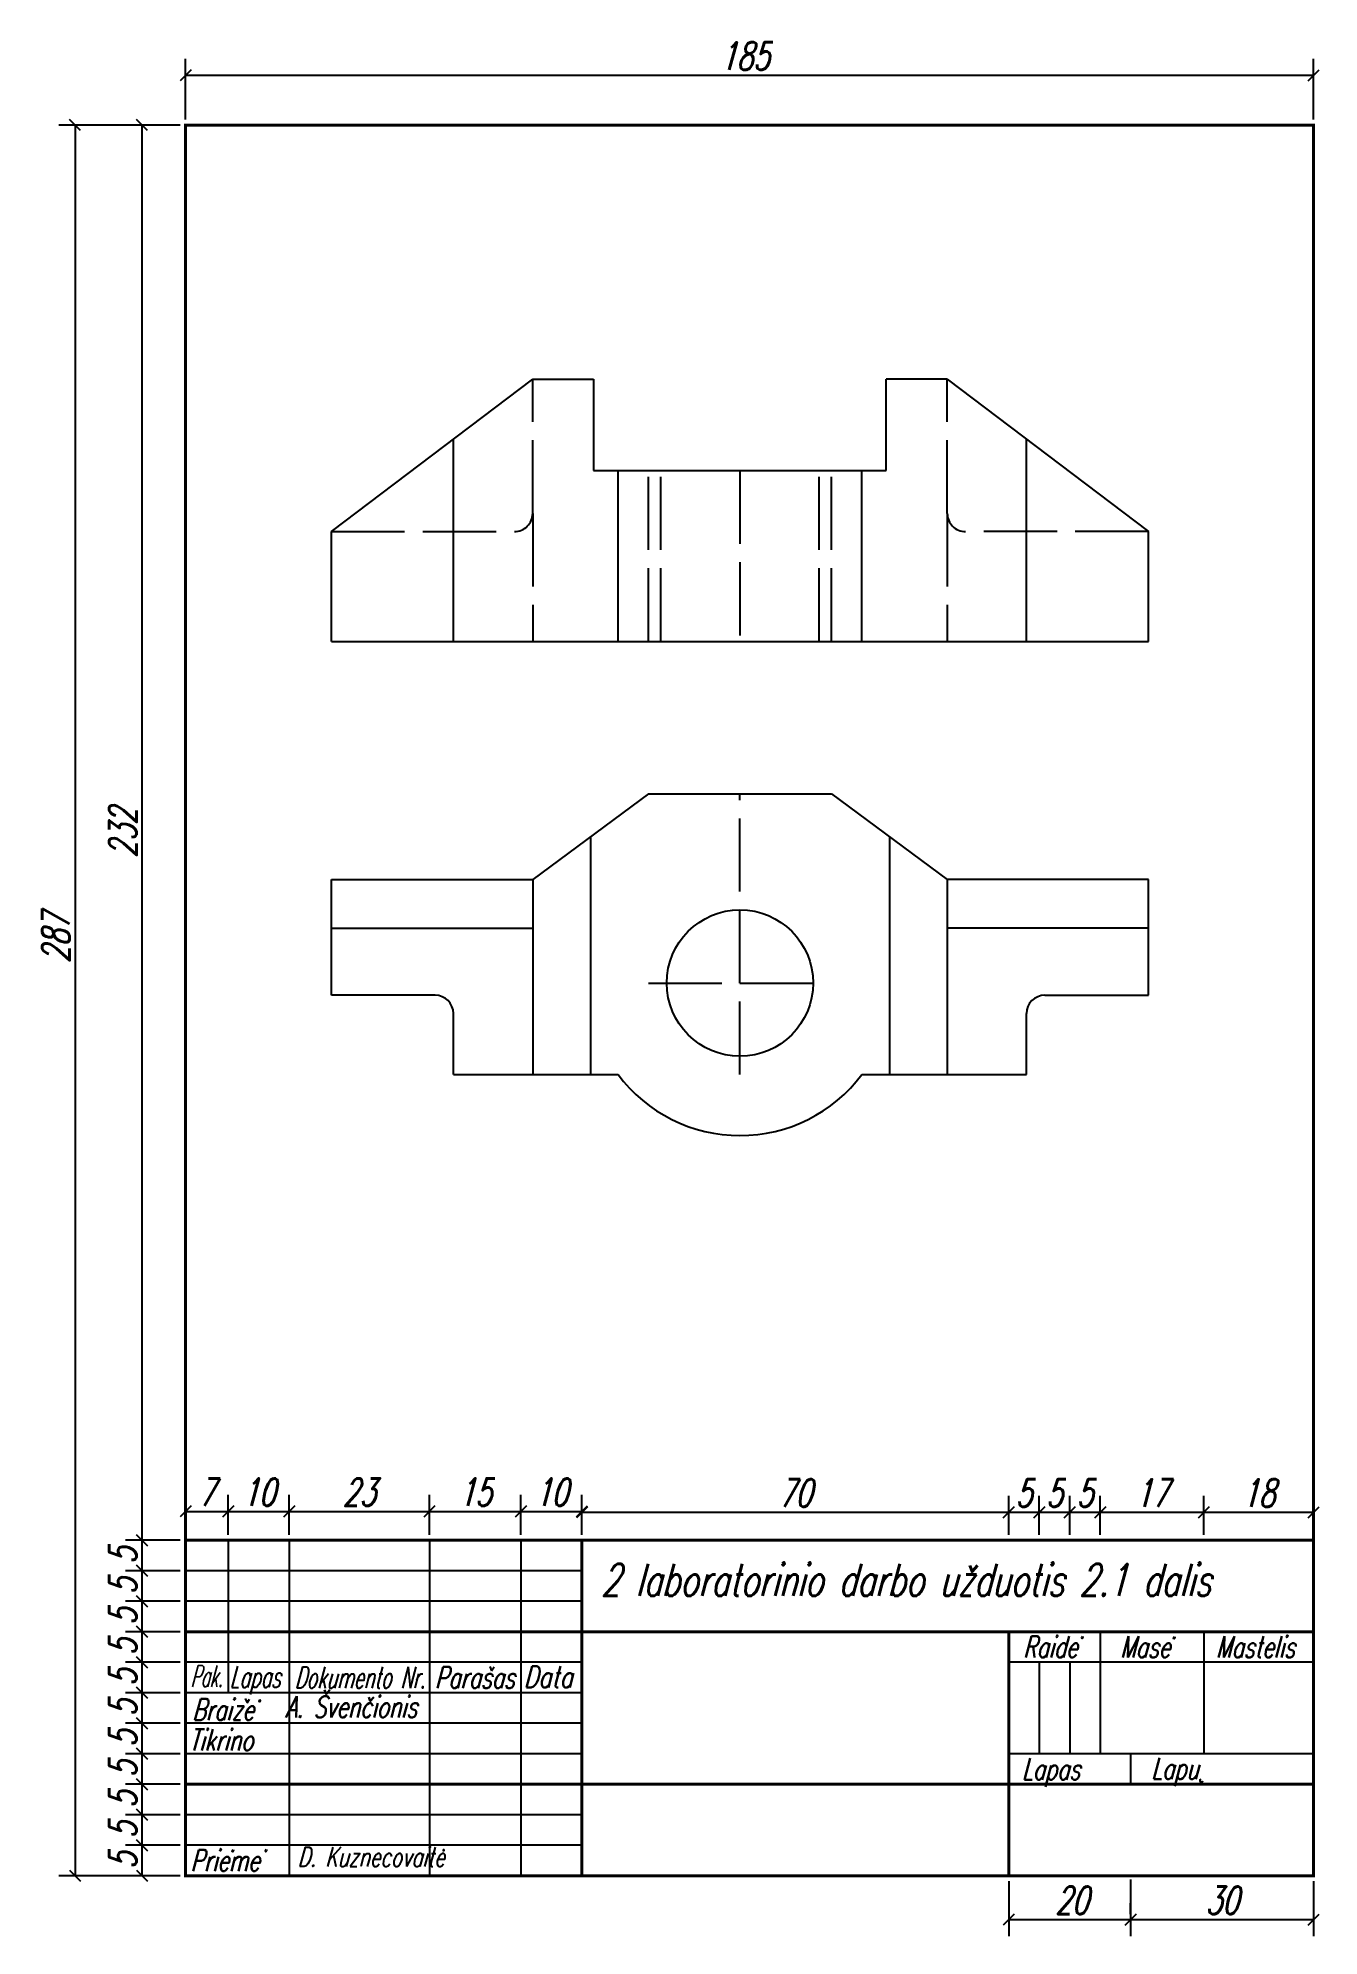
# Model space of a CAD drawing. Header units: inches. Extents: x -48 to 162, y -141 to 170.
import ezdxf
from ezdxf.enums import TextEntityAlignment as Align

# ---------------------------------------------------------------- set-up
doc = ezdxf.new("R2010")
doc.units = ezdxf.units.IN
doc.header["$MEASUREMENT"] = 0
doc.linetypes.add('ACAD_ISO02W100', pattern=[15, 12, -3])
for name, color, linetype in [('Help', 7, 'ACAD_ISO02W100'), ('Matmenys', 7, 'Continuous'), ('Pagalbinis', 7, 'ACAD_ISO02W100')]:
    doc.layers.add(name, color=color, linetype=linetype)
doc.styles.add('ROMANS', font='ROMANS.SHX', dxfattribs={"width": 0.7, "oblique": 15})
doc.styles.add('ROMANSLT', font='romans.shx', dxfattribs={"width": 0.7, "oblique": 15})
doc.dimstyles.new('STANDARDLT', dxfattribs={"dimscale": 0.9, "dimtxt": 5, "dimasz": 2, "dimexe": 3, "dimexo": 1, "dimgap": 1, "dimtad": 1, "dimtoh": 1, "dimdec": 0, "dimdsep": 46, "dimtxsty": 'ROMANSLT', "dimblk": 'OBLIQUE', "dimcen": 5, "dimadec": 0, "dimazin": 0, "dimtfac": 1, "dimtdec": 0, "dimtmove": 0, "dimatfit": 3, "dimfxl": 1, "dimtvp": 1, "dimtolj": 1, "dimtzin": 0, "dimarcsym": 0})

# ---------------------------------------------------------------- blocks, each defined once
blk = doc.blocks.new('Drawing2')
for p, q in [((0, 18), (33, 43)), ((33, 43), (43, 43)), ((43, 43), (43, 28)), ((91, 28), (91, 43)), ((101, 43), (91, 43)), ((101, 43), (134, 18)), ((20, 0), (20, 33.15)), ((114, 0), (114, 33.15)), ((43, 28), (91, 28)), ((47, 0), (47, 28)), ((87, 0), (87, 28)), ((0, 0), (0, 18)), ((134, 0), (134, 18)), ((0, 0), (134, 0))]:
    blk.add_line(p, q)
at = {"layer": 'Pagalbinis'}
for p, q in [((33, 21), (33, 43)), ((101, 21), (101, 43)), ((52, 0), (52, 28)), ((54, 0), (54, 28)), ((67, 28), (67, 0)), ((80, 0), (80, 28)), ((82, 0), (82, 28)), ((33, 21), (33, 0)), ((101, 21), (101, 0)), ((0, 18), (30, 18)), ((134, 18), (104, 18))]:
    blk.add_line(p, q, dxfattribs=at)
for centre, start, end in [((30, 21), 270, 0), ((104, 21), 180, 270)]:
    blk.add_arc(centre, 3, start, end, dxfattribs=at)
blk = doc.blocks.new('_Oblique')
at = {"layer": 'Matmenys', "color": 0, "lineweight": -2}
blk.add_line((-0.5, -0.5), (0.5, 0.5), dxfattribs=at)
blk = doc.blocks.new('*D58')
at = {"layer": 'DEFPOINTS', "color": 0, "transparency": 16777216}
for p in [(161.08, 163.83), (-23.92, 155.65), (161.08, 155.65)]:
    blk.add_point(p, dxfattribs=at)
at = {"layer": 'Matmenys', "color": 0, "lineweight": -2, "transparency": 16777216}
for p, q in [((-23.92, 156.55), (-23.92, 166.53)), ((161.08, 156.55), (161.08, 166.53)), ((-23.92, 163.83), (161.08, 163.83))]:
    blk.add_line(p, q, dxfattribs=at)
at = {"layer": 'Matmenys', "color": 0, "lineweight": -2, "transparency": 16777216, "xscale": 1.8, "yscale": 1.8, "zscale": 1.8, "rotation": 180}
blk.add_blockref('_Oblique', (-23.92, 163.83), dxfattribs=at)
at = {"layer": 'Matmenys', "color": 0, "lineweight": -2, "transparency": 16777216, "xscale": 1.8, "yscale": 1.8, "zscale": 1.8}
blk.add_blockref('_Oblique', (161.08, 163.83), dxfattribs=at)
at = {"layer": 'Matmenys', "color": 0, "transparency": 16777216, "insert": (67.82, 166.98), "char_height": 4.5, "attachment_point": 5, "style": 'ROMANSLT'}
blk.add_mtext('\\A1;185', dxfattribs=at)
blk = doc.blocks.new('*D32')
at = {"layer": 'DEFPOINTS', "color": 0, "transparency": 16777216}
for p in [(-23.92, 155.65), (-42.04, -131.35), (-23.92, -131.35)]:
    blk.add_point(p, dxfattribs=at)
at = {"layer": 'Matmenys', "color": 0, "lineweight": -2, "transparency": 16777216}
for p, q in [((-24.82, 155.65), (-44.74, 155.65)), ((-42.04, 155.65), (-42.04, -131.35)), ((-24.82, -131.35), (-44.74, -131.35))]:
    blk.add_line(p, q, dxfattribs=at)
at = {"layer": 'Matmenys', "color": 0, "lineweight": -2, "transparency": 16777216, "xscale": 1.8, "yscale": 1.8, "zscale": 1.8}
for p, rotation in [((-42.04, 155.65), 90), ((-42.04, -131.35), 270)]:
    blk.add_blockref('_Oblique', p, dxfattribs=dict(at, rotation=rotation))
at = {"layer": 'Matmenys', "color": 0, "transparency": 16777216, "insert": (-45.19, 22.39), "char_height": 4.5, "attachment_point": 5, "rotation": 90, "style": 'ROMANSLT'}
blk.add_mtext('\\A1;287', dxfattribs=at)
blk = doc.blocks.new('*D33')
at = {"layer": 'DEFPOINTS', "color": 0, "transparency": 16777216}
for p in [(-31.06, -126.35), (-23.92, -126.35), (-23.92, -131.35)]:
    blk.add_point(p, dxfattribs=at)
at = {"layer": 'Matmenys', "color": 0, "lineweight": -2, "transparency": 16777216}
for p, q in [((-24.82, -126.35), (-33.76, -126.35)), ((-31.06, -131.35), (-31.06, -126.35)), ((-24.82, -131.35), (-33.76, -131.35))]:
    blk.add_line(p, q, dxfattribs=at)
at = {"layer": 'Matmenys', "color": 0, "lineweight": -2, "transparency": 16777216, "xscale": 1.8, "yscale": 1.8, "zscale": 1.8}
for p, rotation in [((-31.06, -126.35), 90), ((-31.06, -131.35), 270)]:
    blk.add_blockref('_Oblique', p, dxfattribs=dict(at, rotation=rotation))
at = {"layer": 'Matmenys', "color": 0, "transparency": 16777216, "insert": (-34.21, -128.85), "char_height": 4.5, "attachment_point": 5, "rotation": 90, "style": 'ROMANSLT'}
blk.add_mtext('\\A1;5', dxfattribs=at)
blk = doc.blocks.new('*D34')
at = {"layer": 'DEFPOINTS', "color": 0, "transparency": 16777216}
for p in [(-31.06, -121.35), (-23.92, -121.35), (-23.92, -126.35)]:
    blk.add_point(p, dxfattribs=at)
at = {"layer": 'Matmenys', "color": 0, "lineweight": -2, "transparency": 16777216}
for p, q in [((-24.82, -121.35), (-33.76, -121.35)), ((-31.06, -126.35), (-31.06, -121.35)), ((-24.82, -126.35), (-33.76, -126.35))]:
    blk.add_line(p, q, dxfattribs=at)
at = {"layer": 'Matmenys', "color": 0, "lineweight": -2, "transparency": 16777216, "xscale": 1.8, "yscale": 1.8, "zscale": 1.8}
for p, rotation in [((-31.06, -121.35), 90), ((-31.06, -126.35), 270)]:
    blk.add_blockref('_Oblique', p, dxfattribs=dict(at, rotation=rotation))
at = {"layer": 'Matmenys', "color": 0, "transparency": 16777216, "insert": (-34.21, -123.85), "char_height": 4.5, "attachment_point": 5, "rotation": 90, "style": 'ROMANSLT'}
blk.add_mtext('\\A1;5', dxfattribs=at)
blk = doc.blocks.new('*D35')
at = {"layer": 'DEFPOINTS', "color": 0, "transparency": 16777216}
for p in [(-31.06, -116.35), (-23.92, -116.35), (-23.92, -121.35)]:
    blk.add_point(p, dxfattribs=at)
at = {"layer": 'Matmenys', "color": 0, "lineweight": -2, "transparency": 16777216}
for p, q in [((-24.82, -116.35), (-33.76, -116.35)), ((-31.06, -121.35), (-31.06, -116.35)), ((-24.82, -121.35), (-33.76, -121.35))]:
    blk.add_line(p, q, dxfattribs=at)
at = {"layer": 'Matmenys', "color": 0, "lineweight": -2, "transparency": 16777216, "xscale": 1.8, "yscale": 1.8, "zscale": 1.8}
for p, rotation in [((-31.06, -116.35), 90), ((-31.06, -121.35), 270)]:
    blk.add_blockref('_Oblique', p, dxfattribs=dict(at, rotation=rotation))
at = {"layer": 'Matmenys', "color": 0, "transparency": 16777216, "insert": (-34.21, -118.85), "char_height": 4.5, "attachment_point": 5, "rotation": 90, "style": 'ROMANSLT'}
blk.add_mtext('\\A1;5', dxfattribs=at)
blk = doc.blocks.new('*D36')
at = {"layer": 'DEFPOINTS', "color": 0, "transparency": 16777216}
for p in [(-31.06, -111.35), (-23.92, -111.35), (-23.92, -116.35)]:
    blk.add_point(p, dxfattribs=at)
at = {"layer": 'Matmenys', "color": 0, "lineweight": -2, "transparency": 16777216}
for p, q in [((-24.82, -111.35), (-33.76, -111.35)), ((-31.06, -116.35), (-31.06, -111.35)), ((-24.82, -116.35), (-33.76, -116.35))]:
    blk.add_line(p, q, dxfattribs=at)
at = {"layer": 'Matmenys', "color": 0, "lineweight": -2, "transparency": 16777216, "xscale": 1.8, "yscale": 1.8, "zscale": 1.8}
for p, rotation in [((-31.06, -111.35), 90), ((-31.06, -116.35), 270)]:
    blk.add_blockref('_Oblique', p, dxfattribs=dict(at, rotation=rotation))
at = {"layer": 'Matmenys', "color": 0, "transparency": 16777216, "insert": (-34.21, -113.85), "char_height": 4.5, "attachment_point": 5, "rotation": 90, "style": 'ROMANSLT'}
blk.add_mtext('\\A1;5', dxfattribs=at)
blk = doc.blocks.new('*D37')
at = {"layer": 'DEFPOINTS', "color": 0, "transparency": 16777216}
for p in [(-31.06, -106.35), (-23.92, -106.35), (-23.92, -111.35)]:
    blk.add_point(p, dxfattribs=at)
at = {"layer": 'Matmenys', "color": 0, "lineweight": -2, "transparency": 16777216}
for p, q in [((-24.82, -106.35), (-33.76, -106.35)), ((-31.06, -111.35), (-31.06, -106.35)), ((-24.82, -111.35), (-33.76, -111.35))]:
    blk.add_line(p, q, dxfattribs=at)
at = {"layer": 'Matmenys', "color": 0, "lineweight": -2, "transparency": 16777216, "xscale": 1.8, "yscale": 1.8, "zscale": 1.8}
for p, rotation in [((-31.06, -106.35), 90), ((-31.06, -111.35), 270)]:
    blk.add_blockref('_Oblique', p, dxfattribs=dict(at, rotation=rotation))
at = {"layer": 'Matmenys', "color": 0, "transparency": 16777216, "insert": (-34.21, -108.85), "char_height": 4.5, "attachment_point": 5, "rotation": 90, "style": 'ROMANSLT'}
blk.add_mtext('\\A1;5', dxfattribs=at)
blk = doc.blocks.new('*D38')
at = {"layer": 'DEFPOINTS', "color": 0, "transparency": 16777216}
for p in [(-31.06, -101.35), (-23.92, -101.35), (-23.92, -106.35)]:
    blk.add_point(p, dxfattribs=at)
at = {"layer": 'Matmenys', "color": 0, "lineweight": -2, "transparency": 16777216}
for p, q in [((-24.82, -101.35), (-33.76, -101.35)), ((-31.06, -106.35), (-31.06, -101.35)), ((-24.82, -106.35), (-33.76, -106.35))]:
    blk.add_line(p, q, dxfattribs=at)
at = {"layer": 'Matmenys', "color": 0, "lineweight": -2, "transparency": 16777216, "xscale": 1.8, "yscale": 1.8, "zscale": 1.8}
for p, rotation in [((-31.06, -101.35), 90), ((-31.06, -106.35), 270)]:
    blk.add_blockref('_Oblique', p, dxfattribs=dict(at, rotation=rotation))
at = {"layer": 'Matmenys', "color": 0, "transparency": 16777216, "insert": (-34.21, -103.85), "char_height": 4.5, "attachment_point": 5, "rotation": 90, "style": 'ROMANSLT'}
blk.add_mtext('\\A1;5', dxfattribs=at)
blk = doc.blocks.new('*D39')
at = {"layer": 'DEFPOINTS', "color": 0, "transparency": 16777216}
for p in [(-31.06, -96.35), (-23.92, -96.35), (-23.92, -101.35)]:
    blk.add_point(p, dxfattribs=at)
at = {"layer": 'Matmenys', "color": 0, "lineweight": -2, "transparency": 16777216}
for p, q in [((-24.82, -96.35), (-33.76, -96.35)), ((-31.06, -101.35), (-31.06, -96.35)), ((-24.82, -101.35), (-33.76, -101.35))]:
    blk.add_line(p, q, dxfattribs=at)
at = {"layer": 'Matmenys', "color": 0, "lineweight": -2, "transparency": 16777216, "xscale": 1.8, "yscale": 1.8, "zscale": 1.8}
for p, rotation in [((-31.06, -96.35), 90), ((-31.06, -101.35), 270)]:
    blk.add_blockref('_Oblique', p, dxfattribs=dict(at, rotation=rotation))
at = {"layer": 'Matmenys', "color": 0, "transparency": 16777216, "insert": (-34.21, -98.85), "char_height": 4.5, "attachment_point": 5, "rotation": 90, "style": 'ROMANSLT'}
blk.add_mtext('\\A1;5', dxfattribs=at)
blk = doc.blocks.new('*D40')
at = {"layer": 'DEFPOINTS', "color": 0, "transparency": 16777216}
for p in [(-31.06, -91.35), (-23.92, -91.35), (-23.92, -96.35)]:
    blk.add_point(p, dxfattribs=at)
at = {"layer": 'Matmenys', "color": 0, "lineweight": -2, "transparency": 16777216}
for p, q in [((-24.82, -91.35), (-33.76, -91.35)), ((-31.06, -96.35), (-31.06, -91.35)), ((-24.82, -96.35), (-33.76, -96.35))]:
    blk.add_line(p, q, dxfattribs=at)
at = {"layer": 'Matmenys', "color": 0, "lineweight": -2, "transparency": 16777216, "xscale": 1.8, "yscale": 1.8, "zscale": 1.8}
for p, rotation in [((-31.06, -91.35), 90), ((-31.06, -96.35), 270)]:
    blk.add_blockref('_Oblique', p, dxfattribs=dict(at, rotation=rotation))
at = {"layer": 'Matmenys', "color": 0, "transparency": 16777216, "insert": (-34.21, -93.85), "char_height": 4.5, "attachment_point": 5, "rotation": 90, "style": 'ROMANSLT'}
blk.add_mtext('\\A1;5', dxfattribs=at)
blk = doc.blocks.new('*D41')
at = {"layer": 'DEFPOINTS', "color": 0, "transparency": 16777216}
for p in [(-31.06, -86.35), (-23.92, -86.35), (-23.92, -91.35)]:
    blk.add_point(p, dxfattribs=at)
at = {"layer": 'Matmenys', "color": 0, "lineweight": -2, "transparency": 16777216}
for p, q in [((-24.82, -86.35), (-33.76, -86.35)), ((-31.06, -91.35), (-31.06, -86.35)), ((-24.82, -91.35), (-33.76, -91.35))]:
    blk.add_line(p, q, dxfattribs=at)
at = {"layer": 'Matmenys', "color": 0, "lineweight": -2, "transparency": 16777216, "xscale": 1.8, "yscale": 1.8, "zscale": 1.8}
for p, rotation in [((-31.06, -86.35), 90), ((-31.06, -91.35), 270)]:
    blk.add_blockref('_Oblique', p, dxfattribs=dict(at, rotation=rotation))
at = {"layer": 'Matmenys', "color": 0, "transparency": 16777216, "insert": (-34.21, -88.85), "char_height": 4.5, "attachment_point": 5, "rotation": 90, "style": 'ROMANSLT'}
blk.add_mtext('\\A1;5', dxfattribs=at)
blk = doc.blocks.new('*D42')
at = {"layer": 'DEFPOINTS', "color": 0, "transparency": 16777216}
for p in [(-31.06, -81.35), (-23.92, -81.35), (-23.92, -86.35)]:
    blk.add_point(p, dxfattribs=at)
at = {"layer": 'Matmenys', "color": 0, "lineweight": -2, "transparency": 16777216}
for p, q in [((-24.82, -81.35), (-33.76, -81.35)), ((-31.06, -86.35), (-31.06, -81.35)), ((-24.82, -86.35), (-33.76, -86.35))]:
    blk.add_line(p, q, dxfattribs=at)
at = {"layer": 'Matmenys', "color": 0, "lineweight": -2, "transparency": 16777216, "xscale": 1.8, "yscale": 1.8, "zscale": 1.8}
for p, rotation in [((-31.06, -81.35), 90), ((-31.06, -86.35), 270)]:
    blk.add_blockref('_Oblique', p, dxfattribs=dict(at, rotation=rotation))
at = {"layer": 'Matmenys', "color": 0, "transparency": 16777216, "insert": (-34.21, -83.85), "char_height": 4.5, "attachment_point": 5, "rotation": 90, "style": 'ROMANSLT'}
blk.add_mtext('\\A1;5', dxfattribs=at)
blk = doc.blocks.new('*D43')
at = {"layer": 'DEFPOINTS', "color": 0, "transparency": 16777216}
for p in [(-31.06, -76.35), (-23.92, -76.35), (-23.92, -81.35)]:
    blk.add_point(p, dxfattribs=at)
at = {"layer": 'Matmenys', "color": 0, "lineweight": -2, "transparency": 16777216}
for p, q in [((-24.82, -76.35), (-33.76, -76.35)), ((-31.06, -81.35), (-31.06, -76.35)), ((-24.82, -81.35), (-33.76, -81.35))]:
    blk.add_line(p, q, dxfattribs=at)
at = {"layer": 'Matmenys', "color": 0, "lineweight": -2, "transparency": 16777216, "xscale": 1.8, "yscale": 1.8, "zscale": 1.8}
for p, rotation in [((-31.06, -76.35), 90), ((-31.06, -81.35), 270)]:
    blk.add_blockref('_Oblique', p, dxfattribs=dict(at, rotation=rotation))
at = {"layer": 'Matmenys', "color": 0, "transparency": 16777216, "insert": (-34.21, -78.85), "char_height": 4.5, "attachment_point": 5, "rotation": 90, "style": 'ROMANSLT'}
blk.add_mtext('\\A1;5', dxfattribs=at)
blk = doc.blocks.new('*D44')
at = {"layer": 'DEFPOINTS', "color": 0, "transparency": 16777216}
for p in [(-31.06, 155.65), (-23.92, 155.65), (-23.92, -76.35)]:
    blk.add_point(p, dxfattribs=at)
at = {"layer": 'Matmenys', "color": 0, "lineweight": -2, "transparency": 16777216}
for p, q in [((-24.82, 155.65), (-33.76, 155.65)), ((-31.06, -76.35), (-31.06, 155.65)), ((-24.82, -76.35), (-33.76, -76.35))]:
    blk.add_line(p, q, dxfattribs=at)
at = {"layer": 'Matmenys', "color": 0, "lineweight": -2, "transparency": 16777216, "xscale": 1.8, "yscale": 1.8, "zscale": 1.8}
for p, rotation in [((-31.06, 155.65), 90), ((-31.06, -76.35), 270)]:
    blk.add_blockref('_Oblique', p, dxfattribs=dict(at, rotation=rotation))
at = {"layer": 'Matmenys', "color": 0, "transparency": 16777216, "insert": (-34.21, 39.65), "char_height": 4.5, "attachment_point": 5, "rotation": 90, "style": 'ROMANSLT'}
blk.add_mtext('\\A1;232', dxfattribs=at)
blk = doc.blocks.new('*D45')
at = {"layer": 'DEFPOINTS', "color": 0, "transparency": 16777216}
for p in [(-16.92, -71.62), (-23.92, -76.35), (-16.92, -76.35)]:
    blk.add_point(p, dxfattribs=at)
at = {"layer": 'Matmenys', "color": 0, "lineweight": -2, "transparency": 16777216}
for p, q in [((-23.92, -75.45), (-23.92, -68.92)), ((-16.92, -75.45), (-16.92, -68.92)), ((-23.92, -71.62), (-16.92, -71.62))]:
    blk.add_line(p, q, dxfattribs=at)
at = {"layer": 'Matmenys', "color": 0, "lineweight": -2, "transparency": 16777216, "xscale": 1.8, "yscale": 1.8, "zscale": 1.8, "rotation": 180}
blk.add_blockref('_Oblique', (-23.92, -71.62), dxfattribs=at)
at = {"layer": 'Matmenys', "color": 0, "lineweight": -2, "transparency": 16777216, "xscale": 1.8, "yscale": 1.8, "zscale": 1.8}
blk.add_blockref('_Oblique', (-16.92, -71.62), dxfattribs=at)
at = {"layer": 'Matmenys', "color": 0, "transparency": 16777216, "insert": (-20.42, -68.47), "char_height": 4.5, "attachment_point": 5, "style": 'ROMANSLT'}
blk.add_mtext('\\A1;7', dxfattribs=at)
blk = doc.blocks.new('*D46')
at = {"layer": 'DEFPOINTS', "color": 0, "transparency": 16777216}
for p in [(-6.92, -71.62), (-16.92, -76.35), (-6.92, -76.35)]:
    blk.add_point(p, dxfattribs=at)
at = {"layer": 'Matmenys', "color": 0, "lineweight": -2, "transparency": 16777216}
for p, q in [((-16.92, -75.45), (-16.92, -68.92)), ((-6.92, -75.45), (-6.92, -68.92)), ((-16.92, -71.62), (-6.92, -71.62))]:
    blk.add_line(p, q, dxfattribs=at)
at = {"layer": 'Matmenys', "color": 0, "lineweight": -2, "transparency": 16777216, "xscale": 1.8, "yscale": 1.8, "zscale": 1.8, "rotation": 180}
blk.add_blockref('_Oblique', (-16.92, -71.62), dxfattribs=at)
at = {"layer": 'Matmenys', "color": 0, "lineweight": -2, "transparency": 16777216, "xscale": 1.8, "yscale": 1.8, "zscale": 1.8}
blk.add_blockref('_Oblique', (-6.92, -71.62), dxfattribs=at)
at = {"layer": 'Matmenys', "color": 0, "transparency": 16777216, "insert": (-11.92, -68.47), "char_height": 4.5, "attachment_point": 5, "style": 'ROMANSLT'}
blk.add_mtext('\\A1;10', dxfattribs=at)
blk = doc.blocks.new('*D47')
at = {"layer": 'DEFPOINTS', "color": 0, "transparency": 16777216}
for p in [(16.08, -71.62), (-6.92, -76.35), (16.08, -76.35)]:
    blk.add_point(p, dxfattribs=at)
at = {"layer": 'Matmenys', "color": 0, "lineweight": -2, "transparency": 16777216}
for p, q in [((-6.92, -75.45), (-6.92, -68.92)), ((16.08, -75.45), (16.08, -68.92)), ((-6.92, -71.62), (16.08, -71.62))]:
    blk.add_line(p, q, dxfattribs=at)
at = {"layer": 'Matmenys', "color": 0, "lineweight": -2, "transparency": 16777216, "xscale": 1.8, "yscale": 1.8, "zscale": 1.8, "rotation": 180}
blk.add_blockref('_Oblique', (-6.92, -71.62), dxfattribs=at)
at = {"layer": 'Matmenys', "color": 0, "lineweight": -2, "transparency": 16777216, "xscale": 1.8, "yscale": 1.8, "zscale": 1.8}
blk.add_blockref('_Oblique', (16.08, -71.62), dxfattribs=at)
at = {"layer": 'Matmenys', "color": 0, "transparency": 16777216, "insert": (4.58, -68.47), "char_height": 4.5, "attachment_point": 5, "style": 'ROMANSLT'}
blk.add_mtext('\\A1;23', dxfattribs=at)
blk = doc.blocks.new('*D48')
at = {"layer": 'DEFPOINTS', "color": 0, "transparency": 16777216}
for p in [(31.08, -71.62), (16.08, -76.35), (31.08, -76.35)]:
    blk.add_point(p, dxfattribs=at)
at = {"layer": 'Matmenys', "color": 0, "lineweight": -2, "transparency": 16777216}
for p, q in [((16.08, -75.45), (16.08, -68.92)), ((31.08, -75.45), (31.08, -68.92)), ((16.08, -71.62), (31.08, -71.62))]:
    blk.add_line(p, q, dxfattribs=at)
at = {"layer": 'Matmenys', "color": 0, "lineweight": -2, "transparency": 16777216, "xscale": 1.8, "yscale": 1.8, "zscale": 1.8, "rotation": 180}
blk.add_blockref('_Oblique', (16.08, -71.62), dxfattribs=at)
at = {"layer": 'Matmenys', "color": 0, "lineweight": -2, "transparency": 16777216, "xscale": 1.8, "yscale": 1.8, "zscale": 1.8}
blk.add_blockref('_Oblique', (31.08, -71.62), dxfattribs=at)
at = {"layer": 'Matmenys', "color": 0, "transparency": 16777216, "insert": (23.58, -68.47), "char_height": 4.5, "attachment_point": 5, "style": 'ROMANSLT'}
blk.add_mtext('\\A1;15', dxfattribs=at)
blk = doc.blocks.new('*D49')
at = {"layer": 'DEFPOINTS', "color": 0, "transparency": 16777216}
for p in [(41.08, -71.62), (31.08, -76.35), (41.08, -76.35)]:
    blk.add_point(p, dxfattribs=at)
at = {"layer": 'Matmenys', "color": 0, "lineweight": -2, "transparency": 16777216}
for p, q in [((31.08, -75.45), (31.08, -68.92)), ((41.08, -75.45), (41.08, -68.92)), ((31.08, -71.62), (41.08, -71.62))]:
    blk.add_line(p, q, dxfattribs=at)
at = {"layer": 'Matmenys', "color": 0, "lineweight": -2, "transparency": 16777216, "xscale": 1.8, "yscale": 1.8, "zscale": 1.8, "rotation": 180}
blk.add_blockref('_Oblique', (31.08, -71.62), dxfattribs=at)
at = {"layer": 'Matmenys', "color": 0, "lineweight": -2, "transparency": 16777216, "xscale": 1.8, "yscale": 1.8, "zscale": 1.8}
blk.add_blockref('_Oblique', (41.08, -71.62), dxfattribs=at)
at = {"layer": 'Matmenys', "color": 0, "transparency": 16777216, "insert": (36.08, -68.47), "char_height": 4.5, "attachment_point": 5, "style": 'ROMANSLT'}
blk.add_mtext('\\A1;10', dxfattribs=at)
blk = doc.blocks.new('*D50')
at = {"layer": 'DEFPOINTS', "color": 0, "transparency": 16777216}
for p in [(111.08, -71.75), (111.08, -71.75), (41.08, -76.35)]:
    blk.add_point(p, dxfattribs=at)
at = {"layer": 'Matmenys', "color": 0, "lineweight": -2, "transparency": 16777216}
for p, q in [((41.08, -75.45), (41.08, -69.05)), ((111.08, -70.85), (111.08, -69.05)), ((41.08, -71.75), (111.08, -71.75))]:
    blk.add_line(p, q, dxfattribs=at)
at = {"layer": 'Matmenys', "color": 0, "lineweight": -2, "transparency": 16777216, "xscale": 1.8, "yscale": 1.8, "zscale": 1.8, "rotation": 180}
blk.add_blockref('_Oblique', (41.08, -71.75), dxfattribs=at)
at = {"layer": 'Matmenys', "color": 0, "lineweight": -2, "transparency": 16777216, "xscale": 1.8, "yscale": 1.8, "zscale": 1.8}
blk.add_blockref('_Oblique', (111.08, -71.75), dxfattribs=at)
at = {"layer": 'Matmenys', "color": 0, "transparency": 16777216, "insert": (76.08, -68.6), "char_height": 4.5, "attachment_point": 5, "style": 'ROMANSLT'}
blk.add_mtext('\\A1;70', dxfattribs=at)
blk = doc.blocks.new('*D51')
at = {"layer": 'DEFPOINTS', "color": 0, "transparency": 16777216}
for p in [(116.08, -71.75), (111.08, -76.35), (116.08, -76.35)]:
    blk.add_point(p, dxfattribs=at)
at = {"layer": 'Matmenys', "color": 0, "lineweight": -2, "transparency": 16777216}
for p, q in [((111.08, -75.45), (111.08, -69.05)), ((116.08, -75.45), (116.08, -69.05)), ((111.08, -71.75), (116.08, -71.75))]:
    blk.add_line(p, q, dxfattribs=at)
at = {"layer": 'Matmenys', "color": 0, "lineweight": -2, "transparency": 16777216, "xscale": 1.8, "yscale": 1.8, "zscale": 1.8, "rotation": 180}
blk.add_blockref('_Oblique', (111.08, -71.75), dxfattribs=at)
at = {"layer": 'Matmenys', "color": 0, "lineweight": -2, "transparency": 16777216, "xscale": 1.8, "yscale": 1.8, "zscale": 1.8}
blk.add_blockref('_Oblique', (116.08, -71.75), dxfattribs=at)
at = {"layer": 'Matmenys', "color": 0, "transparency": 16777216, "insert": (113.58, -68.6), "char_height": 4.5, "attachment_point": 5, "style": 'ROMANSLT'}
blk.add_mtext('\\A1;5', dxfattribs=at)
blk = doc.blocks.new('*D52')
at = {"layer": 'DEFPOINTS', "color": 0, "transparency": 16777216}
for p in [(121.08, -71.75), (116.08, -76.35), (121.08, -76.35)]:
    blk.add_point(p, dxfattribs=at)
at = {"layer": 'Matmenys', "color": 0, "lineweight": -2, "transparency": 16777216}
for p, q in [((116.08, -75.45), (116.08, -69.05)), ((121.08, -75.45), (121.08, -69.05)), ((116.08, -71.75), (121.08, -71.75))]:
    blk.add_line(p, q, dxfattribs=at)
at = {"layer": 'Matmenys', "color": 0, "lineweight": -2, "transparency": 16777216, "xscale": 1.8, "yscale": 1.8, "zscale": 1.8, "rotation": 180}
blk.add_blockref('_Oblique', (116.08, -71.75), dxfattribs=at)
at = {"layer": 'Matmenys', "color": 0, "lineweight": -2, "transparency": 16777216, "xscale": 1.8, "yscale": 1.8, "zscale": 1.8}
blk.add_blockref('_Oblique', (121.08, -71.75), dxfattribs=at)
at = {"layer": 'Matmenys', "color": 0, "transparency": 16777216, "insert": (118.58, -68.6), "char_height": 4.5, "attachment_point": 5, "style": 'ROMANSLT'}
blk.add_mtext('\\A1;5', dxfattribs=at)
blk = doc.blocks.new('*D53')
at = {"layer": 'DEFPOINTS', "color": 0, "transparency": 16777216}
for p in [(126.08, -71.75), (121.08, -76.35), (126.08, -76.35)]:
    blk.add_point(p, dxfattribs=at)
at = {"layer": 'Matmenys', "color": 0, "lineweight": -2, "transparency": 16777216}
for p, q in [((121.08, -75.45), (121.08, -69.05)), ((126.08, -75.45), (126.08, -69.05)), ((121.08, -71.75), (126.08, -71.75))]:
    blk.add_line(p, q, dxfattribs=at)
at = {"layer": 'Matmenys', "color": 0, "lineweight": -2, "transparency": 16777216, "xscale": 1.8, "yscale": 1.8, "zscale": 1.8, "rotation": 180}
blk.add_blockref('_Oblique', (121.08, -71.75), dxfattribs=at)
at = {"layer": 'Matmenys', "color": 0, "lineweight": -2, "transparency": 16777216, "xscale": 1.8, "yscale": 1.8, "zscale": 1.8}
blk.add_blockref('_Oblique', (126.08, -71.75), dxfattribs=at)
at = {"layer": 'Matmenys', "color": 0, "transparency": 16777216, "insert": (123.58, -68.6), "char_height": 4.5, "attachment_point": 5, "style": 'ROMANSLT'}
blk.add_mtext('\\A1;5', dxfattribs=at)
blk = doc.blocks.new('*D54')
at = {"layer": 'DEFPOINTS', "color": 0, "transparency": 16777216}
for p in [(143.08, -71.75), (126.08, -76.35), (143.08, -76.35)]:
    blk.add_point(p, dxfattribs=at)
at = {"layer": 'Matmenys', "color": 0, "lineweight": -2, "transparency": 16777216}
for p, q in [((126.08, -75.45), (126.08, -69.05)), ((143.08, -75.45), (143.08, -69.05)), ((126.08, -71.75), (143.08, -71.75))]:
    blk.add_line(p, q, dxfattribs=at)
at = {"layer": 'Matmenys', "color": 0, "lineweight": -2, "transparency": 16777216, "xscale": 1.8, "yscale": 1.8, "zscale": 1.8, "rotation": 180}
blk.add_blockref('_Oblique', (126.08, -71.75), dxfattribs=at)
at = {"layer": 'Matmenys', "color": 0, "lineweight": -2, "transparency": 16777216, "xscale": 1.8, "yscale": 1.8, "zscale": 1.8}
blk.add_blockref('_Oblique', (143.08, -71.75), dxfattribs=at)
at = {"layer": 'Matmenys', "color": 0, "transparency": 16777216, "insert": (134.58, -68.6), "char_height": 4.5, "attachment_point": 5, "style": 'ROMANSLT'}
blk.add_mtext('\\A1;17', dxfattribs=at)
blk = doc.blocks.new('*D55')
at = {"layer": 'DEFPOINTS', "color": 0, "transparency": 16777216}
for p in [(161.08, -71.75), (143.08, -76.35), (161.08, -76.35)]:
    blk.add_point(p, dxfattribs=at)
at = {"layer": 'Matmenys', "color": 0, "lineweight": -2, "transparency": 16777216}
for p, q in [((143.08, -75.45), (143.08, -69.05)), ((161.08, -75.45), (161.08, -69.05)), ((143.08, -71.75), (161.08, -71.75))]:
    blk.add_line(p, q, dxfattribs=at)
at = {"layer": 'Matmenys', "color": 0, "lineweight": -2, "transparency": 16777216, "xscale": 1.8, "yscale": 1.8, "zscale": 1.8, "rotation": 180}
blk.add_blockref('_Oblique', (143.08, -71.75), dxfattribs=at)
at = {"layer": 'Matmenys', "color": 0, "lineweight": -2, "transparency": 16777216, "xscale": 1.8, "yscale": 1.8, "zscale": 1.8}
blk.add_blockref('_Oblique', (161.08, -71.75), dxfattribs=at)
at = {"layer": 'Matmenys', "color": 0, "transparency": 16777216, "insert": (152.08, -68.6), "char_height": 4.5, "attachment_point": 5, "style": 'ROMANSLT'}
blk.add_mtext('\\A1;18', dxfattribs=at)
blk = doc.blocks.new('*D56')
at = {"layer": 'DEFPOINTS', "color": 0, "transparency": 16777216}
for p in [(111.08, -131.35), (131.08, -131.06), (131.08, -138.53)]:
    blk.add_point(p, dxfattribs=at)
at = {"layer": 'Matmenys', "color": 0, "lineweight": -2, "transparency": 16777216}
for p, q in [((111.08, -132.25), (111.08, -141.23)), ((131.08, -131.96), (131.08, -141.23)), ((111.08, -138.53), (131.08, -138.53))]:
    blk.add_line(p, q, dxfattribs=at)
at = {"layer": 'Matmenys', "color": 0, "lineweight": -2, "transparency": 16777216, "xscale": 1.8, "yscale": 1.8, "zscale": 1.8, "rotation": 180}
blk.add_blockref('_Oblique', (111.08, -138.53), dxfattribs=at)
at = {"layer": 'Matmenys', "color": 0, "lineweight": -2, "transparency": 16777216, "xscale": 1.8, "yscale": 1.8, "zscale": 1.8}
blk.add_blockref('_Oblique', (131.08, -138.53), dxfattribs=at)
at = {"layer": 'Matmenys', "color": 0, "transparency": 16777216, "insert": (121.43, -135.38), "char_height": 4.5, "attachment_point": 5, "style": 'ROMANSLT'}
blk.add_mtext('\\A1;20', dxfattribs=at)
blk = doc.blocks.new('*D57')
at = {"layer": 'DEFPOINTS', "color": 0, "transparency": 16777216}
for p in [(161.08, -131.35), (131.08, -138.53), (161.08, -138.53)]:
    blk.add_point(p, dxfattribs=at)
at = {"layer": 'Matmenys', "color": 0, "lineweight": -2, "transparency": 16777216}
for p, q in [((161.08, -132.25), (161.08, -141.23)), ((131.08, -137.63), (131.08, -135.83)), ((131.08, -138.53), (161.08, -138.53))]:
    blk.add_line(p, q, dxfattribs=at)
at = {"layer": 'Matmenys', "color": 0, "lineweight": -2, "transparency": 16777216, "xscale": 1.8, "yscale": 1.8, "zscale": 1.8, "rotation": 180}
blk.add_blockref('_Oblique', (131.08, -138.53), dxfattribs=at)
at = {"layer": 'Matmenys', "color": 0, "lineweight": -2, "transparency": 16777216, "xscale": 1.8, "yscale": 1.8, "zscale": 1.8}
blk.add_blockref('_Oblique', (161.08, -138.53), dxfattribs=at)
at = {"layer": 'Matmenys', "color": 0, "transparency": 16777216, "insert": (146.08, -135.38), "char_height": 4.5, "attachment_point": 5, "style": 'ROMANSLT'}
blk.add_mtext('\\A1;30', dxfattribs=at)

msp = doc.modelspace()

# ---------------------------------------------------------------- linework, layer by layer
for p, q in [((52, 46), (33, 32)), ((52, 46), (82, 46)), ((82, 46), (101, 32)), ((42.5, 39), (42.5, 0)), ((91.5, 39), (91.5, 0)), ((0, 13), (0, 32)), ((0, 32), (33, 32)), ((33, 32), (33, 0)), ((134, 32), (101, 32)), ((101, 32), (101, 0)), ((134, 13), (134, 32)), ((0, 24), (33, 24)), ((134, 24), (101, 24)), ((17, 13), (0, 13)), ((117, 13), (134, 13)), ((20, 0), (20, 10)), ((114, 0), (114, 10)), ((20, 0), (47, 0)), ((87, 0), (114, 0))]:
    msp.add_line(p, q)
at = {"const_width": 0.5}
msp.add_lwpolyline([(-23.92, -131.35), (-23.92, 155.65), (161.08, 155.65), (161.08, -131.35)], close=True, dxfattribs=at)
for points in [[(161.08, -76.35), (-23.92, -76.35), (-23.92, -131.35)], [(41.08, -76.35), (41.08, -131.35)], [(161.08, -91.35), (-23.92, -91.35)], [(111.08, -91.35), (111.08, -131.35)], [(161.08, -116.35), (-23.92, -116.35)]]:
    msp.add_lwpolyline(points, dxfattribs=at)
msp.add_circle((67, 15), 12)
for centre, radius, start, end in [((17, 10), 3, 0, 90), ((117, 10), 3, 90, 180), ((67, 15), 25, 216.8699, 323.1301)]:
    msp.add_arc(centre, radius, start, end)
at = {"layer": 'DEFPOINTS'}
for p, q in [((161.08, -96.35), (111.08, -96.35)), ((161.08, -111.35), (111.08, -111.35)), ((131.08, -111.35), (131.08, -116.35))]:
    msp.add_line(p, q, dxfattribs=at)
at = {"layer": 'Help'}
for p, q in [((67, 0), (67, 46)), ((52, 15), (82, 15))]:
    msp.add_line(p, q, dxfattribs=at)
at = {"layer": 'Matmenys'}
for p, q in [((-16.92, -76.35), (-16.92, -101.35)), ((-6.92, -76.35), (-6.92, -131.35)), ((16.08, -76.35), (16.08, -131.35)), ((31.08, -76.35), (31.08, -131.35)), ((41.08, -81.35), (-23.92, -81.35)), ((41.08, -86.35), (-23.92, -86.35)), ((126.08, -91.35), (126.08, -111.35)), ((143.08, -91.35), (143.08, -111.35)), ((41.08, -96.35), (-23.92, -96.35)), ((116.08, -96.35), (116.08, -111.35)), ((121.08, -96.35), (121.08, -111.35)), ((25.98, -97.04), (26.27, -97.75)), ((26.27, -97.75), (26.66, -97.1)), ((41.08, -101.35), (-23.92, -101.35)), ((-14.15, -102.32), (-13.85, -103.03)), ((-13.85, -103.03), (-13.47, -102.38)), ((41.08, -106.35), (-23.92, -106.35)), ((41.08, -111.35), (-23.92, -111.35)), ((41.08, -121.35), (-23.92, -121.35)), ((41.08, -126.35), (-23.92, -126.35))]:
    msp.add_line(p, q, dxfattribs=at)
msp.add_arc((142.66, -115.77), 0.264, 102.7566, 355.6861, dxfattribs=at)

# ---------------------------------------------------------------- block references
msp.add_blockref('Drawing2', (0, 71))

# ---------------------------------------------------------------- texts
at = {"layer": 'Matmenys', "style": 'ROMANS', "oblique": 15, "width": 0.7}
for s, height, p in [('2 laboratorinio darbo užduotis 2.1 dalis', 5.25, (44.24, -85.48)), ('Raide', 3.5, (113.44, -95.58)), ('.', 3.5, (122.58, -92.44)), ('Mase', 3.5, (129.37, -95.58)), ('.', 3.5, (137.66, -92.49)), ('Mastelis', 3.5, (145.09, -95.58)), ('Braize', 3.5, (-22.81, -105.87)), ('.', 3.5, (-12.34, -102.83)), ('A. Švenčionis', 3.5, (-7.59, -105.39)), ('Tikrino', 3.5, (-23.34, -110.83)), ('Lapu', 3.5, (134.44, -115.5)), ('Lapas', 3.5, (113.23, -115.6)), ('Prieme', 3.5, (-23.13, -130.58)), ('.', 3.5, (-16.75, -127.42)), ('.', 3.5, (-11.31, -127.4)), ('D. Kuznecovaitė', 3.2, (-5.55, -129.86))]:
    msp.add_text(s, height=height, dxfattribs=at).set_placement(p)
at = {"layer": 'Matmenys', "style": 'ROMANS', "oblique": 15}
for s, width, p, p2 in [('Pak.', 0.502346, (-23.13, -100.39), (-17.85, -100.39)), ('Lapas', 0.568222, (-16.69, -100.49), (-8.36, -100.49)), ('Dokumento Nr.', 0.54445, (-6.04, -100.6), (15.38, -100.6)), ('Parasas', 0.643333, (16.96, -100.6), (30.04, -100.6)), ('Data', 0.71798, (31.52, -100.49), (39.54, -100.49))]:
    msp.add_text(s, height=3.5, dxfattribs=dict(at, width=width)).set_placement(p, p2, align=Align.FIT)

# ---------------------------------------------------------------- dimensions: what is measured, and where the dimension line sits
at = {"layer": 'Matmenys'}
for base, p1, p2, picture, middle in [((161.08, 163.83), (-23.92, 155.65), (161.08, 155.65), '*D58', (67.82, 163.83)), ((-16.92, -71.62), (-23.92, -76.35), (-16.92, -76.35), '*D45', (-20.42, -71.62)), ((111.08, -71.75), (41.08, -76.35), (111.08, -71.75), '*D50', (76.08, -71.75)), ((131.08, -138.53), (111.08, -131.35), (131.08, -131.06), '*D56', (121.43, -138.53))]:
    dim = msp.add_linear_dim(base=base, p1=p1, p2=p2, dimstyle='STANDARDLT', dxfattribs=at)
    dim.commit()
    dim.dimension.update_dxf_attribs({"geometry": picture, "text_midpoint": middle, "dimtype": 160})
for base, p1, p2, picture, middle in [((-42.04, -131.35), (-23.92, 155.65), (-23.92, -131.35), '*D32', (-42.04, 22.39)), ((-31.06, -126.35), (-23.92, -131.35), (-23.92, -126.35), '*D33', (-31.06, -128.85))]:
    dim = msp.add_linear_dim(base=base, p1=p1, p2=p2, angle=90, dimstyle='STANDARDLT', dxfattribs=at)
    dim.commit()
    dim.dimension.update_dxf_attribs({"geometry": picture, "text_midpoint": middle, "dimtype": 160})
for base, p1, p2, picture, middle in [((-31.06, 155.65), (-23.92, -76.35), (-23.92, 155.65), '*D44', (-34.21, 39.65)), ((-31.06, -76.35), (-23.92, -81.35), (-23.92, -76.35), '*D43', (-34.21, -78.85)), ((-31.06, -81.35), (-23.92, -86.35), (-23.92, -81.35), '*D42', (-34.21, -83.85)), ((-31.06, -86.35), (-23.92, -91.35), (-23.92, -86.35), '*D41', (-34.21, -88.85)), ((-31.06, -91.35), (-23.92, -96.35), (-23.92, -91.35), '*D40', (-34.21, -93.85)), ((-31.06, -96.35), (-23.92, -101.35), (-23.92, -96.35), '*D39', (-34.21, -98.85)), ((-31.06, -101.35), (-23.92, -106.35), (-23.92, -101.35), '*D38', (-34.21, -103.85)), ((-31.06, -106.35), (-23.92, -111.35), (-23.92, -106.35), '*D37', (-34.21, -108.85)), ((-31.06, -111.35), (-23.92, -116.35), (-23.92, -111.35), '*D36', (-34.21, -113.85)), ((-31.06, -116.35), (-23.92, -121.35), (-23.92, -116.35), '*D35', (-34.21, -118.85)), ((-31.06, -121.35), (-23.92, -126.35), (-23.92, -121.35), '*D34', (-34.21, -123.85))]:
    dim = msp.add_linear_dim(base=base, p1=p1, p2=p2, angle=90, dimstyle='STANDARDLT', dxfattribs=at)
    dim.commit()
    dim.dimension.update_dxf_attribs({"geometry": picture, "text_midpoint": middle})
for base, p1, p2, picture, middle in [((-6.92, -71.62), (-16.92, -76.35), (-6.92, -76.35), '*D46', (-11.92, -68.47)), ((16.08, -71.62), (-6.92, -76.35), (16.08, -76.35), '*D47', (4.58, -68.47)), ((31.08, -71.62), (16.08, -76.35), (31.08, -76.35), '*D48', (23.58, -68.47)), ((41.08, -71.62), (31.08, -76.35), (41.08, -76.35), '*D49', (36.08, -68.47)), ((116.08, -71.75), (111.08, -76.35), (116.08, -76.35), '*D51', (113.58, -68.6)), ((121.08, -71.75), (116.08, -76.35), (121.08, -76.35), '*D52', (118.58, -68.6)), ((126.08, -71.75), (121.08, -76.35), (126.08, -76.35), '*D53', (123.58, -68.6)), ((143.08, -71.75), (126.08, -76.35), (143.08, -76.35), '*D54', (134.58, -68.6)), ((161.08, -71.75), (143.08, -76.35), (161.08, -76.35), '*D55', (152.08, -68.6)), ((161.08, -138.53), (131.08, -138.53), (161.08, -131.35), '*D57', (146.08, -135.38))]:
    dim = msp.add_linear_dim(base=base, p1=p1, p2=p2, dimstyle='STANDARDLT', dxfattribs=at)
    dim.commit()
    dim.dimension.update_dxf_attribs({"geometry": picture, "text_midpoint": middle})

doc.saveas('drawing.dxf')
